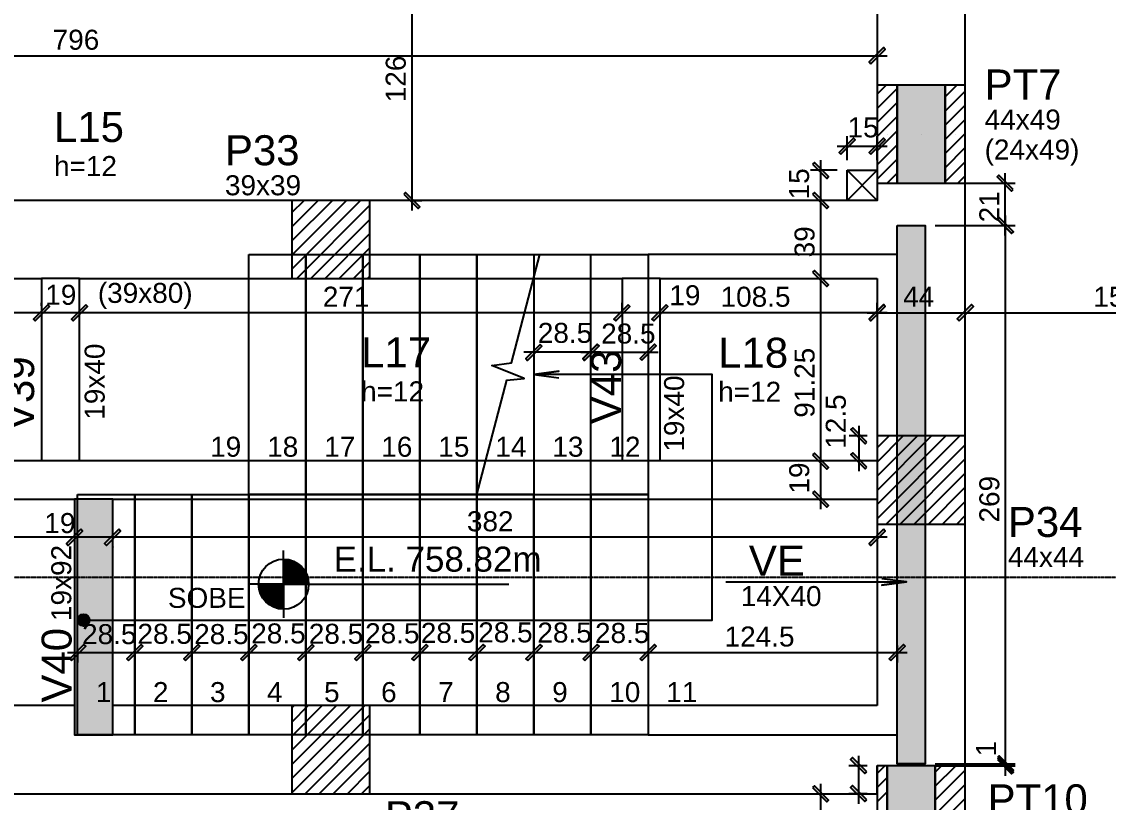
# Model space of a CAD drawing. Extents: x -1789 to 4156, y -3064 to 1391.
# Drawn here: x 127 to 669, y -715 to -324 of the extents above; entities that cross this region are included whole.
import ezdxf

# ---------------------------------------------------------------- set-up
doc = ezdxf.new("R2010")
doc.units = 0
doc.linetypes.add('ESTILO_TQS_0003', pattern=[0.92, 0.3, -0.15, 0.02, -0.15, 0.3])
doc.linetypes.add('ESTILO_TQS_0005', pattern=[0.4, 0.3, -0.1])
for name, color, linetype in [('1', 1, 'CONTINUOUS'), ('2', 2, 'CONTINUOUS'), ('3', 3, 'CONTINUOUS'), ('37', 8, 'CONTINUOUS'), ('4', 4, 'CONTINUOUS'), ('41', 41, 'CONTINUOUS'), ('5', 5, 'CONTINUOUS'), ('56', 224, 'CONTINUOUS'), ('8', 8, 'CONTINUOUS')]:
    doc.layers.add(name, color=color, linetype=linetype)
doc.styles.add('TQS_ARIAL', font='arial.ttf')

msp = doc.modelspace()

# ---------------------------------------------------------------- linework, layer by layer
at = {"layer": '1', "linetype": 'Continuous'}
for p, q in [((321.42245, -282.7196), (321.42245, -418.7196)), ((554.0036, -326.96965), (554.0036, -346.4565)), ((-246.9964, -341.4565), (559.0036, -341.4565)), ((539.0036, -393.7196), (539.0036, -381.6471)), ((554.0036, -393.7196), (554.0036, -381.6471)), ((559.0036, -380.7197), (559.0036, -380.7197)), ((576.0036, -380.7197), (576.0036, -380.7197)), ((576.0036, -380.7197), (576.0036, -380.7197)), ((576.0036, -380.7197), (576.0036, -380.7197)), ((593.0036, -380.7197), (593.0036, -380.7197)), ((534.0036, -386.6471), (559.0036, -386.6471)), ((525.70765, -393.7196), (525.70765, -418.7196)), ((534.0036, -398.7196), (520.70765, -398.7196)), ((539.0036, -413.7196), (554.0036, -398.7196)), ((539.0036, -398.7196), (554.0036, -413.7196)), ((618.0334, -431.2197), (618.0334, -400.2197)), ((581.0036, -405.2197), (623.0334, -405.2197)), ((525.70765, -408.7196), (525.70765, -457.7196)), ((320.924, -413.7196), (326.42245, -413.7196)), ((534.0036, -413.7196), (520.70765, -413.7196)), ((618.0334, -421.2197), (618.0334, -700.2197)), ((583.0036, -426.2197), (623.0334, -426.2197)), ((583.0036, -426.2197), (623.0334, -426.2197)), ((281.0036, -433.2197), (281.0036, -433.2197)), ((281.0036, -433.2197), (281.0036, -433.2197)), ((385.4327, -440.72035), (411.0036, -440.72035)), ((564.0036, -440.72035), (439.5036, -440.72035)), ((564.0036, -680.72035), (564.0036, -440.72035)), ((525.70765, -447.7196), (525.70765, -548.9697)), ((136.5036, -466.5144), (136.5036, -464.88065)), ((136.5036, -466.5144), (136.5036, -464.88065)), ((155.5036, -468.72185), (155.5036, -464.88065)), ((155.5036, -468.72185), (155.5036, -464.88065)), ((426.5036, -469.60485), (426.5036, -464.88065)), ((426.5036, -469.60485), (426.5036, -464.88065)), ((445.5036, -470.9293), (445.5036, -464.88065)), ((445.5036, -470.9293), (445.5036, -464.88065)), ((554.0036, -470.04635), (554.0036, -464.88065)), ((554.0036, -468.2804), (554.0036, -464.88065)), ((598.0036, -468.2804), (598.0036, -464.88065)), ((598.0036, -468.2804), (598.0036, -464.88065)), ((141.5036, -469.88065), (3.0036, -469.88065)), ((160.5036, -469.88065), (131.5036, -469.88065)), ((431.5036, -469.88065), (150.5036, -469.88065)), ((450.5036, -469.88065), (421.5036, -469.88065)), ((559.0036, -469.88065), (440.5036, -469.88065)), ((549.0036, -469.88065), (603.0036, -469.88065)), ((593.0036, -469.88065), (759.0036, -469.88065)), ((416.0036, -489.6631), (377.5036, -489.6631)), ((406.0036, -489.6631), (444.5036, -489.6631)), ((411.0036, -491.9967), (411.0036, -494.6631)), ((439.5036, -491.9967), (439.5036, -494.6631)), ((544.9302, -548.9697), (544.9302, -526.4696)), ((549.0036, -531.4696), (539.9302, -531.4696)), ((525.70765, -538.9697), (525.70765, -567.9697)), ((549.0036, -543.9697), (539.9302, -543.9697)), ((576.0036, -553.4696), (576.0036, -553.4696)), ((576.0036, -553.4696), (576.0036, -553.4696)), ((154.5036, -560.72035), (154.5036, -560.72035)), ((325.5036, -680.72035), (325.5036, -560.72035)), ((153.0036, -577.4554), (153.0036, -577.0838)), ((158.0036, -582.0838), (3.0036, -582.0838)), ((177.0036, -582.0838), (148.0036, -582.0838)), ((559.0036, -582.0838), (167.0036, -582.0838)), ((172.0036, -586.9029), (172.0036, -587.0838)), ((149.5036, -639.6745), (188.0036, -639.6745)), ((154.5036, -638.53545), (154.5036, -644.6745)), ((178.0036, -639.6745), (216.5036, -639.6745)), ((183.0036, -638.0483), (183.0036, -644.6745)), ((183.0036, -638.0483), (183.0036, -644.6745)), ((206.5036, -639.6745), (245.0036, -639.6745)), ((235.0036, -639.6745), (273.5036, -639.6745)), ((263.5036, -639.6745), (302.0036, -639.6745)), ((292.0036, -639.6745), (330.5036, -639.6745)), ((320.5036, -639.6745), (359.0036, -639.6745)), ((325.5036, -639.3638), (325.5036, -644.6745)), ((325.5036, -639.3638), (325.5036, -644.6745)), ((349.0036, -639.6745), (387.5036, -639.6745)), ((377.5036, -639.6745), (416.0036, -639.6745)), ((406.0036, -639.6745), (444.5036, -639.6745)), ((411.0036, -640.4986), (411.0036, -644.6745)), ((411.0036, -640.4986), (411.0036, -644.6745)), ((434.5036, -639.6745), (569.0036, -639.6745)), ((564.0036, -636.15775), (564.0036, -644.6745)), ((211.5036, -641.63335), (211.5036, -644.6745)), ((211.5036, -641.63335), (211.5036, -644.6745)), ((240.0036, -641.63335), (240.0036, -644.6745)), ((240.0036, -641.63335), (240.0036, -644.6745)), ((268.5036, -641.147), (268.5036, -644.6745)), ((268.5036, -641.147), (268.5036, -644.6745)), ((297.0036, -641.147), (297.0036, -644.6745)), ((297.0036, -641.147), (297.0036, -644.6745)), ((354.0036, -641.147), (354.0036, -644.6745)), ((354.0036, -641.147), (354.0036, -644.6745)), ((382.5036, -641.147), (382.5036, -644.6745)), ((382.5036, -641.147), (382.5036, -644.6745)), ((439.5036, -641.38195), (439.5036, -644.6745)), ((439.5036, -641.38195), (439.5036, -644.6745)), ((439.5036, -680.72035), (564.0036, -680.72035)), ((281.0036, -688.2197), (281.0036, -688.2197)), ((544.7837, -715.2197), (544.7837, -691.2197)), ((618.0334, -690.2197), (618.0334, -701.2197)), ((549.0036, -696.2197), (539.7837, -696.2197)), ((583.0036, -695.2197), (623.0334, -695.2197)), ((583.0036, -695.2197), (623.0334, -695.2197)), ((583.0036, -696.2197), (623.0334, -696.2197)), ((525.70765, -705.2197), (525.70765, -836.2196)), ((529.82375, -710.2197), (530.70765, -710.2197)), ((549.0036, -710.2197), (539.7837, -710.2197))]:
    msp.add_line(p, q, dxfattribs=at)
for points in [[(550.90945, -345.43455), (558.05475, -338.28925), (557.17085, -337.4054), (550.02555, -344.55065), (550.90945, -345.43455)], [(535.90945, -390.6251), (543.05475, -383.47985), (542.17085, -382.59595), (535.02555, -389.74125), (535.90945, -390.6251)], [(550.90945, -390.6251), (558.05475, -383.47985), (557.17085, -382.59595), (550.02555, -389.74125), (550.90945, -390.6251)], [(521.7296, -395.62545), (528.8749, -402.77075), (529.75875, -401.88685), (522.6135, -394.74155), (521.7296, -395.62545)], [(622.0114, -408.3138), (614.86615, -401.16855), (613.98225, -402.05245), (621.1275, -409.1977), (622.0114, -408.3138)], [(317.4444, -410.62545), (324.5897, -417.77075), (325.47355, -416.88685), (318.3283, -409.74155), (317.4444, -410.62545)], [(521.7296, -410.62545), (528.8749, -417.77075), (529.75875, -416.88685), (522.6135, -409.74155), (521.7296, -410.62545)], [(521.7296, -410.62545), (528.8749, -417.77075), (529.75875, -416.88685), (522.6135, -409.74155), (521.7296, -410.62545)], [(622.0114, -429.3138), (614.86615, -422.16855), (613.98225, -423.05245), (621.1275, -430.1977), (622.0114, -429.3138)], [(614.05535, -423.12555), (621.20065, -430.2708), (622.0845, -429.38695), (614.93925, -422.24165), (614.05535, -423.12555)], [(411.0036, -440.72035), (439.5036, -440.72035), (439.5036, -560.72035), (411.0036, -560.72035), (411.0036, -440.72035)], [(521.7296, -449.62545), (528.8749, -456.77075), (529.75875, -455.88685), (522.6135, -448.74155), (521.7296, -449.62545)], [(521.7296, -449.62545), (528.8749, -456.77075), (529.75875, -455.88685), (522.6135, -448.74155), (521.7296, -449.62545)], [(139.59775, -465.9026), (132.45245, -473.0479), (133.33635, -473.9318), (140.48165, -466.7865), (139.59775, -465.9026)], [(139.59775, -465.9026), (132.45245, -473.0479), (133.33635, -473.9318), (140.48165, -466.7865), (139.59775, -465.9026)], [(158.59775, -465.9026), (151.45245, -473.0479), (152.33635, -473.9318), (159.48165, -466.7865), (158.59775, -465.9026)], [(158.59775, -465.9026), (151.45245, -473.0479), (152.33635, -473.9318), (159.48165, -466.7865), (158.59775, -465.9026)], [(429.59775, -465.9026), (422.45245, -473.0479), (423.33635, -473.9318), (430.48165, -466.7865), (429.59775, -465.9026)], [(429.59775, -465.9026), (422.45245, -473.0479), (423.33635, -473.9318), (430.48165, -466.7865), (429.59775, -465.9026)], [(448.59775, -465.9026), (441.45245, -473.0479), (442.33635, -473.9318), (449.48165, -466.7865), (448.59775, -465.9026)], [(448.59775, -465.9026), (441.45245, -473.0479), (442.33635, -473.9318), (449.48165, -466.7865), (448.59775, -465.9026)], [(557.09775, -465.9026), (549.95245, -473.0479), (550.83635, -473.9318), (557.98165, -466.7865), (557.09775, -465.9026)], [(550.90945, -473.85865), (558.05475, -466.7134), (557.17085, -465.8295), (550.02555, -472.9748), (550.90945, -473.85865)], [(594.90945, -473.85865), (602.05475, -466.7134), (601.17085, -465.8295), (594.02555, -472.9748), (594.90945, -473.85865)], [(594.90945, -473.85865), (602.05475, -466.7134), (601.17085, -465.8295), (594.02555, -472.9748), (594.90945, -473.85865)], [(385.59775, -485.68505), (378.45245, -492.83035), (379.33635, -493.7142), (386.48165, -486.56895), (385.59775, -485.68505)], [(414.09775, -485.68505), (406.95245, -492.83035), (407.83635, -493.7142), (414.98165, -486.56895), (414.09775, -485.68505)], [(407.90945, -493.6411), (415.05475, -486.49585), (414.17085, -485.61195), (407.02555, -492.75725), (407.90945, -493.6411)], [(436.40945, -493.6411), (443.55475, -486.49585), (442.67085, -485.61195), (435.52555, -492.75725), (436.40945, -493.6411)], [(548.90825, -534.56375), (541.76295, -527.41845), (540.87905, -528.30235), (548.02435, -535.44765), (548.90825, -534.56375)], [(521.7296, -540.87555), (528.8749, -548.0208), (529.75875, -547.13695), (522.6135, -539.99165), (521.7296, -540.87555)], [(521.7296, -540.87555), (528.8749, -548.0208), (529.75875, -547.13695), (522.6135, -539.99165), (521.7296, -540.87555)], [(548.90825, -547.0638), (541.76295, -539.91855), (540.87905, -540.80245), (548.02435, -547.9477), (548.90825, -547.0638)], [(521.7296, -559.87555), (528.8749, -567.0208), (529.75875, -566.13695), (522.6135, -558.99165), (521.7296, -559.87555)], [(154.5036, -560.72035), (183.0036, -560.72035), (183.0036, -680.72035), (154.5036, -680.72035), (154.5036, -560.72035)], [(183.0036, -560.72035), (211.5036, -560.72035), (211.5036, -680.72035), (183.0036, -680.72035), (183.0036, -560.72035)], [(211.5036, -560.72035), (240.0036, -560.72035), (240.0036, -680.72035), (211.5036, -680.72035), (211.5036, -560.72035)], [(240.0036, -560.72035), (268.5036, -560.72035), (268.5036, -680.72035), (240.0036, -680.72035), (240.0036, -560.72035)], [(268.5036, -560.72035), (297.0036, -560.72035), (297.0036, -680.72035), (268.5036, -680.72035), (268.5036, -560.72035)], [(297.0036, -560.72035), (325.5036, -560.72035), (325.5036, -680.72035), (297.0036, -680.72035), (297.0036, -560.72035)], [(297.0036, -560.72035), (325.5036, -560.72035), (325.5036, -680.72035), (297.0036, -680.72035), (297.0036, -560.72035)], [(325.5036, -560.72035), (354.0036, -560.72035), (354.0036, -680.72035), (325.5036, -680.72035), (325.5036, -560.72035)], [(354.0036, -560.72035), (382.5036, -560.72035), (382.5036, -680.72035), (354.0036, -680.72035), (354.0036, -560.72035)], [(382.5036, -560.72035), (411.0036, -560.72035), (411.0036, -680.72035), (382.5036, -680.72035), (382.5036, -560.72035)], [(411.0036, -560.72035), (439.5036, -560.72035), (439.5036, -680.72035), (411.0036, -680.72035), (411.0036, -560.72035)], [(156.09775, -578.1058), (148.95245, -585.25105), (149.83635, -586.13495), (156.98165, -578.98965), (156.09775, -578.1058)], [(156.09775, -578.1058), (148.95245, -585.25105), (149.83635, -586.13495), (156.98165, -578.98965), (156.09775, -578.1058)], [(175.09775, -578.1058), (167.95245, -585.25105), (168.83635, -586.13495), (175.98165, -578.98965), (175.09775, -578.1058)], [(175.09775, -578.1058), (167.95245, -585.25105), (168.83635, -586.13495), (175.98165, -578.98965), (175.09775, -578.1058)], [(557.09775, -578.1058), (549.95245, -585.25105), (550.83635, -586.13495), (557.98165, -578.98965), (557.09775, -578.1058)], [(151.40945, -643.6525), (158.55475, -636.50725), (157.67085, -635.62335), (150.52555, -642.76865), (151.40945, -643.6525)], [(179.90945, -643.6525), (187.05475, -636.50725), (186.17085, -635.62335), (179.02555, -642.76865), (179.90945, -643.6525)], [(179.90945, -643.6525), (187.05475, -636.50725), (186.17085, -635.62335), (179.02555, -642.76865), (179.90945, -643.6525)], [(208.40945, -643.6525), (215.55475, -636.50725), (214.67085, -635.62335), (207.52555, -642.76865), (208.40945, -643.6525)], [(208.40945, -643.6525), (215.55475, -636.50725), (214.67085, -635.62335), (207.52555, -642.76865), (208.40945, -643.6525)], [(236.90945, -643.6525), (244.05475, -636.50725), (243.17085, -635.62335), (236.02555, -642.76865), (236.90945, -643.6525)], [(236.90945, -643.6525), (244.05475, -636.50725), (243.17085, -635.62335), (236.02555, -642.76865), (236.90945, -643.6525)], [(265.40945, -643.6525), (272.55475, -636.50725), (271.67085, -635.62335), (264.52555, -642.76865), (265.40945, -643.6525)], [(265.40945, -643.6525), (272.55475, -636.50725), (271.67085, -635.62335), (264.52555, -642.76865), (265.40945, -643.6525)], [(293.90945, -643.6525), (301.05475, -636.50725), (300.17085, -635.62335), (293.02555, -642.76865), (293.90945, -643.6525)], [(293.90945, -643.6525), (301.05475, -636.50725), (300.17085, -635.62335), (293.02555, -642.76865), (293.90945, -643.6525)], [(322.40945, -643.6525), (329.55475, -636.50725), (328.67085, -635.62335), (321.52555, -642.76865), (322.40945, -643.6525)], [(322.40945, -643.6525), (329.55475, -636.50725), (328.67085, -635.62335), (321.52555, -642.76865), (322.40945, -643.6525)], [(350.90945, -643.6525), (358.05475, -636.50725), (357.17085, -635.62335), (350.02555, -642.76865), (350.90945, -643.6525)], [(350.90945, -643.6525), (358.05475, -636.50725), (357.17085, -635.62335), (350.02555, -642.76865), (350.90945, -643.6525)], [(379.40945, -643.6525), (386.55475, -636.50725), (385.67085, -635.62335), (378.52555, -642.76865), (379.40945, -643.6525)], [(379.40945, -643.6525), (386.55475, -636.50725), (385.67085, -635.62335), (378.52555, -642.76865), (379.40945, -643.6525)], [(407.90945, -643.6525), (415.05475, -636.50725), (414.17085, -635.62335), (407.02555, -642.76865), (407.90945, -643.6525)], [(407.90945, -643.6525), (415.05475, -636.50725), (414.17085, -635.62335), (407.02555, -642.76865), (407.90945, -643.6525)], [(436.40945, -643.6525), (443.55475, -636.50725), (442.67085, -635.62335), (435.52555, -642.76865), (436.40945, -643.6525)], [(436.40945, -643.6525), (443.55475, -636.50725), (442.67085, -635.62335), (435.52555, -642.76865), (436.40945, -643.6525)], [(560.90945, -643.6525), (568.05475, -636.50725), (567.17085, -635.62335), (560.02555, -642.76865), (560.90945, -643.6525)], [(548.76175, -699.3138), (541.61645, -692.16855), (540.73255, -693.05245), (547.87785, -700.1977), (548.76175, -699.3138)], [(614.05535, -692.12555), (621.20065, -699.2708), (622.0845, -698.38695), (614.93925, -691.24165), (614.05535, -692.12555)], [(614.05535, -692.12555), (621.20065, -699.2708), (622.0845, -698.38695), (614.93925, -691.24165), (614.05535, -692.12555)], [(614.05535, -693.12555), (621.20065, -700.2708), (622.0845, -699.38695), (614.93925, -692.24165), (614.05535, -693.12555)], [(521.7296, -707.12555), (528.8749, -714.2708), (529.75875, -713.38695), (522.6135, -706.24165), (521.7296, -707.12555)], [(548.76175, -713.3138), (541.61645, -706.16855), (540.73255, -707.05245), (547.87785, -714.1977), (548.76175, -713.3138)]]:
    msp.add_lwpolyline(points, dxfattribs=at)
msp.add_circle((157.5036, -623.47335), 3, dxfattribs=at)
for points in [[(550.90945, -345.43455), (557.17085, -337.4054), (550.02555, -344.55065)], [(550.90945, -345.43455), (558.05475, -338.28925), (557.17085, -337.4054)], [(550.90945, -345.43455), (550.02555, -344.55065), (550.90945, -345.43455)], [(535.90945, -390.6251), (542.17085, -382.59595), (535.02555, -389.74125)], [(535.90945, -390.6251), (543.05475, -383.47985), (542.17085, -382.59595)], [(550.90945, -390.6251), (557.17085, -382.59595), (550.02555, -389.74125)], [(550.90945, -390.6251), (558.05475, -383.47985), (557.17085, -382.59595)], [(535.90945, -390.6251), (535.02555, -389.74125), (535.90945, -390.6251)], [(550.90945, -390.6251), (550.02555, -389.74125), (550.90945, -390.6251)], [(521.7296, -395.62545), (529.75875, -401.88685), (522.6135, -394.74155)], [(521.7296, -395.62545), (522.6135, -394.74155), (521.7296, -395.62545)], [(521.7296, -395.62545), (528.8749, -402.77075), (529.75875, -401.88685)], [(622.0114, -408.3138), (614.86615, -401.16855), (613.98225, -402.05245)], [(622.0114, -408.3138), (613.98225, -402.05245), (621.1275, -409.1977)], [(317.4444, -410.62545), (325.47355, -416.88685), (318.3283, -409.74155)], [(317.4444, -410.62545), (318.3283, -409.74155), (317.4444, -410.62545)], [(317.4444, -410.62545), (324.5897, -417.77075), (325.47355, -416.88685)], [(521.7296, -410.62545), (529.75875, -416.88685), (522.6135, -409.74155)], [(521.7296, -410.62545), (522.6135, -409.74155), (521.7296, -410.62545)], [(521.7296, -410.62545), (529.75875, -416.88685), (522.6135, -409.74155)], [(521.7296, -410.62545), (522.6135, -409.74155), (521.7296, -410.62545)], [(521.7296, -410.62545), (528.8749, -417.77075), (529.75875, -416.88685)], [(521.7296, -410.62545), (528.8749, -417.77075), (529.75875, -416.88685)], [(622.0114, -408.3138), (621.1275, -409.1977), (622.0114, -408.3138)], [(622.0114, -429.3138), (614.86615, -422.16855), (613.98225, -423.05245)], [(622.0114, -429.3138), (613.98225, -423.05245), (621.1275, -430.1977)], [(614.05535, -423.12555), (622.0845, -429.38695), (614.93925, -422.24165)], [(614.05535, -423.12555), (614.93925, -422.24165), (614.05535, -423.12555)], [(614.05535, -423.12555), (621.20065, -430.2708), (622.0845, -429.38695)], [(622.0114, -429.3138), (621.1275, -430.1977), (622.0114, -429.3138)], [(521.7296, -449.62545), (529.75875, -455.88685), (522.6135, -448.74155)], [(521.7296, -449.62545), (522.6135, -448.74155), (521.7296, -449.62545)], [(521.7296, -449.62545), (529.75875, -455.88685), (522.6135, -448.74155)], [(521.7296, -449.62545), (522.6135, -448.74155), (521.7296, -449.62545)], [(521.7296, -449.62545), (528.8749, -456.77075), (529.75875, -455.88685)], [(521.7296, -449.62545), (528.8749, -456.77075), (529.75875, -455.88685)], [(139.59775, -465.9026), (132.45245, -473.0479), (133.33635, -473.9318)], [(139.59775, -465.9026), (132.45245, -473.0479), (133.33635, -473.9318)], [(139.59775, -465.9026), (133.33635, -473.9318), (140.48165, -466.7865)], [(139.59775, -465.9026), (133.33635, -473.9318), (140.48165, -466.7865)], [(139.59775, -465.9026), (140.48165, -466.7865), (139.59775, -465.9026)], [(139.59775, -465.9026), (140.48165, -466.7865), (139.59775, -465.9026)], [(158.59775, -465.9026), (151.45245, -473.0479), (152.33635, -473.9318)], [(158.59775, -465.9026), (151.45245, -473.0479), (152.33635, -473.9318)], [(158.59775, -465.9026), (152.33635, -473.9318), (159.48165, -466.7865)], [(158.59775, -465.9026), (152.33635, -473.9318), (159.48165, -466.7865)], [(158.59775, -465.9026), (159.48165, -466.7865), (158.59775, -465.9026)], [(158.59775, -465.9026), (159.48165, -466.7865), (158.59775, -465.9026)], [(429.59775, -465.9026), (422.45245, -473.0479), (423.33635, -473.9318)], [(429.59775, -465.9026), (422.45245, -473.0479), (423.33635, -473.9318)], [(429.59775, -465.9026), (423.33635, -473.9318), (430.48165, -466.7865)], [(429.59775, -465.9026), (423.33635, -473.9318), (430.48165, -466.7865)], [(429.59775, -465.9026), (430.48165, -466.7865), (429.59775, -465.9026)], [(429.59775, -465.9026), (430.48165, -466.7865), (429.59775, -465.9026)], [(448.59775, -465.9026), (441.45245, -473.0479), (442.33635, -473.9318)], [(448.59775, -465.9026), (441.45245, -473.0479), (442.33635, -473.9318)], [(448.59775, -465.9026), (442.33635, -473.9318), (449.48165, -466.7865)], [(448.59775, -465.9026), (442.33635, -473.9318), (449.48165, -466.7865)], [(448.59775, -465.9026), (449.48165, -466.7865), (448.59775, -465.9026)], [(448.59775, -465.9026), (449.48165, -466.7865), (448.59775, -465.9026)], [(557.09775, -465.9026), (549.95245, -473.0479), (550.83635, -473.9318)], [(550.90945, -473.85865), (557.17085, -465.8295), (550.02555, -472.9748)], [(557.09775, -465.9026), (550.83635, -473.9318), (557.98165, -466.7865)], [(550.90945, -473.85865), (558.05475, -466.7134), (557.17085, -465.8295)], [(557.09775, -465.9026), (557.98165, -466.7865), (557.09775, -465.9026)], [(594.90945, -473.85865), (601.17085, -465.8295), (594.02555, -472.9748)], [(594.90945, -473.85865), (601.17085, -465.8295), (594.02555, -472.9748)], [(594.90945, -473.85865), (602.05475, -466.7134), (601.17085, -465.8295)], [(594.90945, -473.85865), (602.05475, -466.7134), (601.17085, -465.8295)], [(550.90945, -473.85865), (550.02555, -472.9748), (550.90945, -473.85865)], [(594.90945, -473.85865), (594.02555, -472.9748), (594.90945, -473.85865)], [(594.90945, -473.85865), (594.02555, -472.9748), (594.90945, -473.85865)], [(385.59775, -485.68505), (378.45245, -492.83035), (379.33635, -493.7142)], [(385.59775, -485.68505), (379.33635, -493.7142), (386.48165, -486.56895)], [(385.59775, -485.68505), (386.48165, -486.56895), (385.59775, -485.68505)], [(414.09775, -485.68505), (406.95245, -492.83035), (407.83635, -493.7142)], [(407.90945, -493.6411), (414.17085, -485.61195), (407.02555, -492.75725)], [(414.09775, -485.68505), (407.83635, -493.7142), (414.98165, -486.56895)], [(407.90945, -493.6411), (415.05475, -486.49585), (414.17085, -485.61195)], [(414.09775, -485.68505), (414.98165, -486.56895), (414.09775, -485.68505)], [(436.40945, -493.6411), (442.67085, -485.61195), (435.52555, -492.75725)], [(436.40945, -493.6411), (443.55475, -486.49585), (442.67085, -485.61195)], [(407.90945, -493.6411), (407.02555, -492.75725), (407.90945, -493.6411)], [(436.40945, -493.6411), (435.52555, -492.75725), (436.40945, -493.6411)], [(548.90825, -534.56375), (541.76295, -527.41845), (540.87905, -528.30235)], [(548.90825, -534.56375), (540.87905, -528.30235), (548.02435, -535.44765)], [(548.90825, -534.56375), (548.02435, -535.44765), (548.90825, -534.56375)], [(521.7296, -540.87555), (529.75875, -547.13695), (522.6135, -539.99165)], [(521.7296, -540.87555), (522.6135, -539.99165), (521.7296, -540.87555)], [(521.7296, -540.87555), (529.75875, -547.13695), (522.6135, -539.99165)], [(521.7296, -540.87555), (522.6135, -539.99165), (521.7296, -540.87555)], [(521.7296, -540.87555), (528.8749, -548.0208), (529.75875, -547.13695)], [(521.7296, -540.87555), (528.8749, -548.0208), (529.75875, -547.13695)], [(548.90825, -547.0638), (541.76295, -539.91855), (540.87905, -540.80245)], [(548.90825, -547.0638), (540.87905, -540.80245), (548.02435, -547.9477)], [(548.90825, -547.0638), (548.02435, -547.9477), (548.90825, -547.0638)], [(521.7296, -559.87555), (529.75875, -566.13695), (522.6135, -558.99165)], [(521.7296, -559.87555), (522.6135, -558.99165), (521.7296, -559.87555)], [(521.7296, -559.87555), (528.8749, -567.0208), (529.75875, -566.13695)], [(156.09775, -578.1058), (148.95245, -585.25105), (149.83635, -586.13495)], [(156.09775, -578.1058), (148.95245, -585.25105), (149.83635, -586.13495)], [(156.09775, -578.1058), (149.83635, -586.13495), (156.98165, -578.98965)], [(156.09775, -578.1058), (149.83635, -586.13495), (156.98165, -578.98965)], [(156.09775, -578.1058), (156.98165, -578.98965), (156.09775, -578.1058)], [(156.09775, -578.1058), (156.98165, -578.98965), (156.09775, -578.1058)], [(175.09775, -578.1058), (167.95245, -585.25105), (168.83635, -586.13495)], [(175.09775, -578.1058), (167.95245, -585.25105), (168.83635, -586.13495)], [(175.09775, -578.1058), (168.83635, -586.13495), (175.98165, -578.98965)], [(175.09775, -578.1058), (168.83635, -586.13495), (175.98165, -578.98965)], [(175.09775, -578.1058), (175.98165, -578.98965), (175.09775, -578.1058)], [(175.09775, -578.1058), (175.98165, -578.98965), (175.09775, -578.1058)], [(557.09775, -578.1058), (549.95245, -585.25105), (550.83635, -586.13495)], [(557.09775, -578.1058), (550.83635, -586.13495), (557.98165, -578.98965)], [(557.09775, -578.1058), (557.98165, -578.98965), (557.09775, -578.1058)], [(160.5036, -623.47335), (156.0036, -620.87525), (154.6845, -622.44725)], [(160.5036, -623.47335), (154.6845, -622.44725), (154.6845, -624.4994)], [(160.5036, -623.47335), (154.6845, -624.4994), (156.0036, -626.0714)], [(160.5036, -623.47335), (158.02455, -620.5189), (156.0036, -620.87525)], [(160.5036, -623.47335), (156.0036, -626.0714), (158.02455, -626.42775)], [(160.5036, -623.47335), (159.80175, -621.54495), (158.02455, -620.5189)], [(160.5036, -623.47335), (158.02455, -626.42775), (159.80175, -625.4017)], [(160.5036, -623.47335), (159.80175, -625.4017), (160.5036, -623.47335)], [(151.40945, -643.6525), (157.67085, -635.62335), (150.52555, -642.76865)], [(151.40945, -643.6525), (158.55475, -636.50725), (157.67085, -635.62335)], [(179.90945, -643.6525), (186.17085, -635.62335), (179.02555, -642.76865)], [(179.90945, -643.6525), (186.17085, -635.62335), (179.02555, -642.76865)], [(179.90945, -643.6525), (187.05475, -636.50725), (186.17085, -635.62335)], [(179.90945, -643.6525), (187.05475, -636.50725), (186.17085, -635.62335)], [(208.40945, -643.6525), (214.67085, -635.62335), (207.52555, -642.76865)], [(208.40945, -643.6525), (214.67085, -635.62335), (207.52555, -642.76865)], [(208.40945, -643.6525), (215.55475, -636.50725), (214.67085, -635.62335)], [(208.40945, -643.6525), (215.55475, -636.50725), (214.67085, -635.62335)], [(236.90945, -643.6525), (243.17085, -635.62335), (236.02555, -642.76865)], [(236.90945, -643.6525), (243.17085, -635.62335), (236.02555, -642.76865)], [(236.90945, -643.6525), (244.05475, -636.50725), (243.17085, -635.62335)], [(236.90945, -643.6525), (244.05475, -636.50725), (243.17085, -635.62335)], [(265.40945, -643.6525), (271.67085, -635.62335), (264.52555, -642.76865)], [(265.40945, -643.6525), (271.67085, -635.62335), (264.52555, -642.76865)], [(265.40945, -643.6525), (272.55475, -636.50725), (271.67085, -635.62335)], [(265.40945, -643.6525), (272.55475, -636.50725), (271.67085, -635.62335)], [(293.90945, -643.6525), (300.17085, -635.62335), (293.02555, -642.76865)], [(293.90945, -643.6525), (300.17085, -635.62335), (293.02555, -642.76865)], [(293.90945, -643.6525), (301.05475, -636.50725), (300.17085, -635.62335)], [(293.90945, -643.6525), (301.05475, -636.50725), (300.17085, -635.62335)], [(322.40945, -643.6525), (328.67085, -635.62335), (321.52555, -642.76865)], [(322.40945, -643.6525), (328.67085, -635.62335), (321.52555, -642.76865)], [(322.40945, -643.6525), (329.55475, -636.50725), (328.67085, -635.62335)], [(322.40945, -643.6525), (329.55475, -636.50725), (328.67085, -635.62335)], [(350.90945, -643.6525), (357.17085, -635.62335), (350.02555, -642.76865)], [(350.90945, -643.6525), (357.17085, -635.62335), (350.02555, -642.76865)], [(350.90945, -643.6525), (358.05475, -636.50725), (357.17085, -635.62335)], [(350.90945, -643.6525), (358.05475, -636.50725), (357.17085, -635.62335)], [(379.40945, -643.6525), (385.67085, -635.62335), (378.52555, -642.76865)], [(379.40945, -643.6525), (385.67085, -635.62335), (378.52555, -642.76865)], [(379.40945, -643.6525), (386.55475, -636.50725), (385.67085, -635.62335)], [(379.40945, -643.6525), (386.55475, -636.50725), (385.67085, -635.62335)], [(407.90945, -643.6525), (414.17085, -635.62335), (407.02555, -642.76865)], [(407.90945, -643.6525), (414.17085, -635.62335), (407.02555, -642.76865)], [(407.90945, -643.6525), (415.05475, -636.50725), (414.17085, -635.62335)], [(407.90945, -643.6525), (415.05475, -636.50725), (414.17085, -635.62335)], [(436.40945, -643.6525), (442.67085, -635.62335), (435.52555, -642.76865)], [(436.40945, -643.6525), (442.67085, -635.62335), (435.52555, -642.76865)], [(436.40945, -643.6525), (443.55475, -636.50725), (442.67085, -635.62335)], [(436.40945, -643.6525), (443.55475, -636.50725), (442.67085, -635.62335)], [(560.90945, -643.6525), (567.17085, -635.62335), (560.02555, -642.76865)], [(560.90945, -643.6525), (568.05475, -636.50725), (567.17085, -635.62335)], [(151.40945, -643.6525), (150.52555, -642.76865), (151.40945, -643.6525)], [(179.90945, -643.6525), (179.02555, -642.76865), (179.90945, -643.6525)], [(179.90945, -643.6525), (179.02555, -642.76865), (179.90945, -643.6525)], [(208.40945, -643.6525), (207.52555, -642.76865), (208.40945, -643.6525)], [(208.40945, -643.6525), (207.52555, -642.76865), (208.40945, -643.6525)], [(236.90945, -643.6525), (236.02555, -642.76865), (236.90945, -643.6525)], [(236.90945, -643.6525), (236.02555, -642.76865), (236.90945, -643.6525)], [(265.40945, -643.6525), (264.52555, -642.76865), (265.40945, -643.6525)], [(265.40945, -643.6525), (264.52555, -642.76865), (265.40945, -643.6525)], [(293.90945, -643.6525), (293.02555, -642.76865), (293.90945, -643.6525)], [(293.90945, -643.6525), (293.02555, -642.76865), (293.90945, -643.6525)], [(322.40945, -643.6525), (321.52555, -642.76865), (322.40945, -643.6525)], [(322.40945, -643.6525), (321.52555, -642.76865), (322.40945, -643.6525)], [(350.90945, -643.6525), (350.02555, -642.76865), (350.90945, -643.6525)], [(350.90945, -643.6525), (350.02555, -642.76865), (350.90945, -643.6525)], [(379.40945, -643.6525), (378.52555, -642.76865), (379.40945, -643.6525)], [(379.40945, -643.6525), (378.52555, -642.76865), (379.40945, -643.6525)], [(407.90945, -643.6525), (407.02555, -642.76865), (407.90945, -643.6525)], [(407.90945, -643.6525), (407.02555, -642.76865), (407.90945, -643.6525)], [(436.40945, -643.6525), (435.52555, -642.76865), (436.40945, -643.6525)], [(436.40945, -643.6525), (435.52555, -642.76865), (436.40945, -643.6525)], [(560.90945, -643.6525), (560.02555, -642.76865), (560.90945, -643.6525)], [(548.76175, -699.3138), (541.61645, -692.16855), (540.73255, -693.05245)], [(548.76175, -699.3138), (540.73255, -693.05245), (547.87785, -700.1977)], [(614.05535, -692.12555), (622.0845, -698.38695), (614.93925, -691.24165)], [(614.05535, -692.12555), (614.93925, -691.24165), (614.05535, -692.12555)], [(614.05535, -692.12555), (622.0845, -698.38695), (614.93925, -691.24165)], [(614.05535, -692.12555), (614.93925, -691.24165), (614.05535, -692.12555)], [(614.05535, -692.12555), (621.20065, -699.2708), (622.0845, -698.38695)], [(614.05535, -692.12555), (621.20065, -699.2708), (622.0845, -698.38695)], [(614.05535, -693.12555), (622.0845, -699.38695), (614.93925, -692.24165)], [(614.05535, -693.12555), (614.93925, -692.24165), (614.05535, -693.12555)], [(614.05535, -693.12555), (621.20065, -700.2708), (622.0845, -699.38695)], [(548.76175, -699.3138), (547.87785, -700.1977), (548.76175, -699.3138)], [(521.7296, -707.12555), (529.75875, -713.38695), (522.6135, -706.24165)], [(521.7296, -707.12555), (522.6135, -706.24165), (521.7296, -707.12555)], [(521.7296, -707.12555), (528.8749, -714.2708), (529.75875, -713.38695)], [(548.76175, -713.3138), (541.61645, -706.16855), (540.73255, -707.05245)], [(548.76175, -713.3138), (540.73255, -707.05245), (547.87785, -714.1977)], [(548.76175, -713.3138), (547.87785, -714.1977), (548.76175, -713.3138)]]:
    msp.add_solid(points, dxfattribs=at)
at = {"layer": '2', "linetype": 'Continuous'}
for p, q in [((554.0036, -360.68515), (558.46905, -356.2197)), ((554.0036, -367.7562), (564.0036, -357.7562)), ((588.0036, -362.0405), (593.8244, -356.2197)), ((588.0036, -369.11155), (598.0036, -359.11155)), ((554.0036, -374.8273), (564.0036, -364.8273)), ((588.0036, -376.1826), (598.0036, -366.1826)), ((554.0036, -381.89835), (564.0036, -371.89835)), ((588.0036, -383.2537), (598.0036, -373.2537)), ((554.0036, -388.9694), (564.0036, -378.9694)), ((588.0036, -390.32475), (598.0036, -380.32475)), ((554.0036, -396.0405), (564.0036, -386.0405)), ((588.0036, -397.3958), (598.0036, -387.3958)), ((554.0036, -403.11155), (564.0036, -393.11155)), ((588.0036, -404.4669), (598.0036, -394.4669)), ((539.0036, -398.7196), (539.0036, -398.7196)), ((539.0036, -398.7196), (539.0036, -398.7196)), ((554.0036, -398.7196), (554.0036, -398.7196)), ((558.96655, -405.2197), (564.0036, -400.1826)), ((594.3219, -405.2197), (598.0036, -401.53795)), ((576.0036, -405.2197), (576.0036, -405.2197)), ((261.5036, -448.1242), (295.9081, -413.7197)), ((261.5036, -441.0531), (288.83705, -413.7197)), ((261.5036, -433.98205), (281.76595, -413.7197)), ((261.5036, -426.91095), (274.6949, -413.7197)), ((261.5036, -419.8399), (267.6238, -413.7197)), ((263.97915, -452.7197), (300.5036, -416.19525)), ((315.924, -413.7196), (315.924, -413.7196)), ((525.70765, -413.7196), (525.70765, -413.7196)), ((539.0036, -413.7196), (539.0036, -413.7196)), ((271.05025, -452.7197), (300.5036, -423.2663)), ((578.0036, -426.2197), (578.0036, -426.2197)), ((578.0036, -426.2197), (578.0036, -426.2197)), ((278.1213, -452.7197), (300.5036, -430.3374)), ((285.19235, -452.7197), (300.5036, -437.40845)), ((292.26345, -452.7197), (300.5036, -444.4795)), ((299.3345, -452.7197), (300.5036, -451.5506)), ((525.70765, -452.7196), (525.70765, -452.7196)), ((525.70765, -452.7196), (525.70765, -452.7196)), ((136.5036, -471.5144), (136.5036, -471.5144)), ((136.5036, -471.5144), (136.5036, -471.5144)), ((155.5036, -473.72185), (155.5036, -473.72185)), ((155.5036, -473.72185), (155.5036, -473.72185)), ((426.5036, -474.60485), (426.5036, -474.60485)), ((426.5036, -474.60485), (426.5036, -474.60485)), ((445.5036, -475.9293), (445.5036, -475.9293)), ((445.5036, -475.9293), (445.5036, -475.9293)), ((554.0036, -473.2804), (554.0036, -473.2804)), ((554.0036, -475.04635), (554.0036, -475.04635)), ((598.0036, -473.2804), (598.0036, -473.2804)), ((598.0036, -473.2804), (598.0036, -473.2804)), ((411.0036, -486.9967), (411.0036, -486.9967)), ((439.5036, -486.9967), (439.5036, -486.9967)), ((382.5036, -489.6631), (382.5036, -489.6631)), ((411.0036, -489.6631), (411.0036, -489.6631)), ((554.0036, -572.8172), (595.3512, -531.4696)), ((554.0036, -565.7461), (588.2801, -531.4696)), ((554.0036, -558.67505), (581.20905, -531.4696)), ((554.0036, -551.60395), (574.13795, -531.4696)), ((554.0036, -544.5329), (567.0669, -531.4696)), ((554.0036, -537.46185), (559.99585, -531.4696)), ((554.0036, -531.4696), (554.0036, -531.4696)), ((558.42225, -575.4696), (598.0036, -535.88825)), ((525.70765, -543.9697), (525.70765, -543.9697)), ((525.70765, -543.9697), (525.70765, -543.9697)), ((554.0036, -543.9697), (554.0036, -543.9697)), ((565.4933, -575.4696), (598.0036, -542.9593)), ((572.5644, -575.4696), (598.0036, -550.0304)), ((579.63545, -575.4696), (598.0036, -557.10145)), ((525.70765, -562.9697), (525.70765, -562.9697)), ((586.7065, -575.4696), (598.0036, -564.1725)), ((593.7776, -575.4696), (598.0036, -571.2436)), ((153.0036, -582.0838), (153.0036, -582.0838)), ((153.0036, -582.4554), (153.0036, -582.4554)), ((172.0036, -581.9029), (172.0036, -581.9029)), ((172.0036, -582.0838), (172.0036, -582.0838)), ((554.0036, -582.0838), (554.0036, -582.0838)), ((257.4339, -605.5131), (257.4339, -588.73385)), ((257.4339, -593.0131), (257.4339, -618.0131)), ((257.4339, -593.62045), (261.26655, -593.62045)), ((257.4339, -594.4133), (263.16815, -594.4133)), ((257.4339, -595.20615), (264.499, -595.20615)), ((257.4339, -595.999), (265.5414, -595.999)), ((257.4339, -596.7918), (266.3827, -596.7918)), ((257.4339, -597.58465), (267.0889, -597.58465)), ((257.4339, -598.3775), (267.6971, -598.3775)), ((257.4339, -599.17035), (268.2051, -599.17035)), ((257.4339, -599.9632), (268.63425, -599.9632)), ((257.4339, -600.75605), (268.99335, -600.75605)), ((257.4339, -601.5489), (269.28865, -601.5489)), ((257.4339, -602.3417), (269.5249, -602.3417)), ((257.4339, -605.5131), (240.6546, -605.5131)), ((257.43385, -606.3059), (244.93385, -606.3059)), ((244.9339, -605.5131), (269.9339, -605.5131)), ((257.43385, -607.09875), (245.03485, -607.09875)), ((257.43385, -607.8916), (245.1622, -607.8916)), ((257.4339, -603.13455), (269.7055, -603.13455)), ((257.4339, -603.9274), (269.8329, -603.9274)), ((257.4339, -604.72025), (269.9081, -604.72025)), ((257.4339, -605.5131), (369.9339, -605.5131)), ((257.4339, -605.5131), (257.4339, -622.2924)), ((257.43385, -608.68445), (245.34285, -608.68445)), ((257.43385, -609.47725), (245.5791, -609.47725)), ((257.43385, -610.27015), (245.8744, -610.27015)), ((257.43385, -611.06295), (246.23345, -611.06295)), ((257.43385, -611.8558), (246.6626, -611.8558)), ((257.43385, -612.64865), (247.17065, -612.64865)), ((257.43385, -613.4415), (247.77005, -613.4415)), ((257.43385, -614.2343), (248.479, -614.2343)), ((257.43385, -615.0272), (249.32635, -615.0272)), ((257.43385, -615.82), (250.3616, -615.82)), ((257.43385, -616.61285), (251.6854, -616.61285)), ((257.43385, -617.4057), (253.58475, -617.4057)), ((154.5036, -633.53545), (154.5036, -633.53545)), ((183.0036, -633.0483), (183.0036, -633.0483)), ((183.0036, -633.0483), (183.0036, -633.0483)), ((325.5036, -634.3638), (325.5036, -634.3638)), ((325.5036, -634.3638), (325.5036, -634.3638)), ((564.0036, -631.15775), (564.0036, -631.15775)), ((211.5036, -636.63335), (211.5036, -636.63335)), ((211.5036, -636.63335), (211.5036, -636.63335)), ((240.0036, -636.63335), (240.0036, -636.63335)), ((240.0036, -636.63335), (240.0036, -636.63335)), ((268.5036, -636.147), (268.5036, -636.147)), ((268.5036, -636.147), (268.5036, -636.147)), ((297.0036, -636.147), (297.0036, -636.147)), ((297.0036, -636.147), (297.0036, -636.147)), ((354.0036, -636.147), (354.0036, -636.147)), ((354.0036, -636.147), (354.0036, -636.147)), ((382.5036, -636.147), (382.5036, -636.147)), ((382.5036, -636.147), (382.5036, -636.147)), ((411.0036, -635.4986), (411.0036, -635.4986)), ((411.0036, -635.4986), (411.0036, -635.4986)), ((439.5036, -636.38195), (439.5036, -636.38195)), ((439.5036, -636.38195), (439.5036, -636.38195)), ((261.5036, -702.6826), (297.96655, -666.2197)), ((261.5036, -695.61155), (290.89545, -666.2197)), ((261.5036, -688.5405), (283.8244, -666.2197)), ((261.5036, -681.4694), (276.75335, -666.2197)), ((261.5036, -674.39835), (269.68225, -666.2197)), ((261.5036, -667.3273), (262.6112, -666.2197)), ((261.5036, -709.7537), (300.5036, -670.7537)), ((268.10865, -710.2197), (300.5036, -677.82475)), ((275.17975, -710.2197), (300.5036, -684.8958)), ((282.2508, -710.2197), (300.5036, -691.9669)), ((289.3219, -710.2197), (300.5036, -699.03795)), ((554.0036, -700.0964), (557.8803, -696.2197)), ((554.0036, -696.2197), (554.0036, -696.2197)), ((578.0036, -695.2197), (578.0036, -695.2197)), ((578.0036, -695.2197), (578.0036, -695.2197)), ((578.0036, -696.2197), (578.0036, -696.2197)), ((583.0036, -706.45175), (593.23565, -696.2197)), ((583.0036, -699.38065), (586.1646, -696.2197)), ((583.0036, -713.5228), (598.0036, -698.5228)), ((554.0036, -707.16745), (559.0036, -702.16745)), ((583.0036, -720.59385), (598.0036, -705.59385)), ((296.39295, -710.2197), (300.5036, -706.109)), ((524.82375, -710.2197), (524.82375, -710.2197)), ((554.0036, -714.23855), (559.0036, -709.23855)), ((554.0036, -710.2197), (554.0036, -710.2197)), ((583.0036, -727.66495), (598.0036, -712.66495))]:
    msp.add_line(p, q, dxfattribs=at)
for points in [[(157.5036, -623.47335), (471.5107, -623.47445), (471.5107, -500.7204), (382.5036, -500.7204), (394.89665, -499.0888), (382.5036, -500.7204), (394.89665, -502.35195)], [(478.3618, -604.42625), (561.0377, -604.42625), (568.65685, -604.42625), (556.26375, -606.0578), (568.65685, -604.42625), (556.26375, -602.79465)]]:
    msp.add_lwpolyline(points, dxfattribs=at)
msp.add_circle((257.4339, -605.5131), 12.5, dxfattribs=at)
at = {"layer": '3', "linetype": 'Continuous'}
msp.add_line((153.0036, -680.72035), (172.0036, -680.72035), dxfattribs=at)
for points in [[(554.0036, -287.7196), (554.0036, -356.2197)], [(598.0036, -356.2197), (598.0036, -287.7196)], [(539.0036, -398.7196), (554.0036, -398.7196), (554.0036, -413.7196), (539.0036, -413.7196), (539.0036, -398.7196)], [(554.0036, -405.2197), (554.0036, -413.7196)], [(598.0036, -433.2196), (598.0036, -405.2197)], [(146.0036, -413.7196), (8.0036, -413.7196)], [(261.5036, -413.7196), (146.0036, -413.7196)], [(436.0036, -413.7196), (300.5036, -413.7196)], [(554.0036, -413.7196), (436.0036, -413.7196)], [(564.0036, -426.2197), (578.0036, -426.2197), (578.0036, -695.2197), (564.0036, -695.2197), (564.0036, -426.2197)], [(598.0036, -531.4696), (598.0036, -433.2196)], [(8.0036, -452.7196), (136.5036, -452.7196)], [(136.5036, -452.7196), (136.5036, -543.9697)], [(155.5036, -452.7196), (136.5036, -452.7196)], [(155.5036, -452.7196), (261.5036, -452.7196)], [(155.5036, -543.9697), (155.5036, -452.7196)], [(300.5036, -452.7196), (426.5036, -452.7196)], [(426.5036, -452.7196), (426.5036, -543.9697)], [(445.5036, -452.7196), (426.5036, -452.7196)], [(445.5036, -452.7196), (554.0036, -452.7196)], [(445.5036, -543.9697), (445.5036, -452.7196)], [(554.0036, -452.7196), (554.0036, -531.4696)], [(136.5036, -543.9697), (8.0036, -543.9697)], [(155.5036, -543.9697), (136.5036, -543.9697)], [(162.5036, -543.9697), (155.5036, -543.9697)], [(426.5036, -543.9697), (162.5036, -543.9697)], [(445.5036, -543.9697), (426.5036, -543.9697)], [(554.0036, -543.9697), (445.5036, -543.9697)], [(8.0036, -562.9697), (146.0036, -562.9697)], [(146.0036, -562.9697), (153.0036, -562.9697)], [(153.0036, -562.9697), (153.0036, -680.72035)], [(172.0036, -562.9697), (153.0036, -562.9697)], [(172.0036, -680.72035), (172.0036, -562.9697)], [(172.0036, -562.9697), (436.0036, -562.9697)], [(436.0036, -562.9697), (554.0036, -562.9697)], [(554.0036, -575.4696), (554.0036, -666.2197)], [(598.0036, -688.2197), (598.0036, -575.4696)], [(153.0036, -666.2197), (8.0036, -666.2197)], [(261.5036, -666.2197), (172.0036, -666.2197)], [(554.0036, -666.2197), (300.5036, -666.2197)], [(598.0036, -696.2197), (598.0036, -688.2197)], [(554.0036, -710.2197), (554.0036, -696.2197)], [(8.0036, -710.2197), (261.5036, -710.2197)], [(300.5036, -710.2197), (554.0036, -710.2197)]]:
    msp.add_lwpolyline(points, dxfattribs=at)
at = {"layer": '37', "linetype": 'Continuous'}
for points in [[(564.0036, -405.2197), (588.0036, -405.2197), (588.0036, -356.2197)], [(564.0036, -405.2197), (588.0036, -356.2197), (564.0036, -356.2197)], [(564.0036, -405.2197), (564.0036, -356.2197), (564.0036, -405.2197)], [(559.0036, -750.2197), (583.0036, -750.2197), (583.0036, -696.2197)], [(559.0036, -750.2197), (583.0036, -696.2197), (559.0036, -696.2197)], [(559.0036, -750.2197), (559.0036, -696.2197), (559.0036, -750.2197)]]:
    msp.add_solid(points, dxfattribs=at)
at = {"layer": '41', "linetype": 'Continuous'}
msp.add_lwpolyline([(172.0036, -680.72035), (172.0036, -562.9697), (153.0036, -562.9697), (153.0036, -680.72035), (172.0036, -680.72035)], dxfattribs=at)
for points in [[(172.0036, -680.72035), (172.0036, -562.9697), (153.0036, -562.9697)], [(172.0036, -680.72035), (153.0036, -562.9697), (153.0036, -680.72035)], [(172.0036, -680.72035), (153.0036, -680.72035), (172.0036, -680.72035)]]:
    msp.add_solid(points, dxfattribs=at)
at = {"layer": '5', "linetype": 'Continuous'}
for points in [[(564.0036, -356.2197), (554.0036, -356.2197), (554.0036, -405.2197), (564.0036, -405.2197), (564.0036, -356.2197)], [(564.0036, -405.2197), (588.0036, -405.2197), (588.0036, -356.2197), (564.0036, -356.2197), (564.0036, -405.2197)], [(598.0036, -356.2197), (588.0036, -356.2197), (588.0036, -405.2197), (598.0036, -405.2197), (598.0036, -356.2197)], [(261.5036, -452.7197), (300.5036, -452.7197), (300.5036, -413.7197), (261.5036, -413.7197), (261.5036, -452.7197)], [(554.0036, -575.4696), (598.0036, -575.4696), (598.0036, -531.4696), (554.0036, -531.4696), (554.0036, -575.4696)], [(261.5036, -710.2197), (300.5036, -710.2197), (300.5036, -666.2197), (261.5036, -666.2197), (261.5036, -710.2197)], [(559.0036, -696.2197), (554.0036, -696.2197), (554.0036, -750.2197), (559.0036, -750.2197), (559.0036, -696.2197)], [(559.0036, -750.2197), (583.0036, -750.2197), (583.0036, -696.2197), (559.0036, -696.2197), (559.0036, -750.2197)], [(598.0036, -696.2197), (583.0036, -696.2197), (583.0036, -750.2197), (598.0036, -750.2197), (598.0036, -696.2197)]]:
    msp.add_lwpolyline(points, dxfattribs=at)
at = {"layer": '56', "linetype": 'Continuous'}
msp.add_lwpolyline([(564.0036, -426.2197), (578.0036, -426.2197), (578.0036, -695.2197), (564.0036, -695.2197), (564.0036, -426.2197)], dxfattribs=at)
for points in [[(564.0036, -426.2197), (578.0036, -426.2197), (578.0036, -695.2197)], [(564.0036, -426.2197), (578.0036, -695.2197), (564.0036, -695.2197)], [(564.0036, -426.2197), (564.0036, -695.2197), (564.0036, -426.2197)]]:
    msp.add_solid(points, dxfattribs=at)
at = {"layer": '8', "linetype": 'ESTILO_TQS_0005'}
msp.add_line((382.5036, -440.72035), (385.4327, -440.72035), dxfattribs=at)
at = {"layer": '8', "linetype": 'ESTILO_TQS_0003'}
msp.add_line((951.89155, -602.15475), (-25.9964, -602.15475), dxfattribs=at)
at = {"layer": '8', "linetype": 'ESTILO_TQS_0005'}
for points in [[(240.0036, -440.72035), (268.5036, -440.72035), (268.5036, -560.72035), (240.0036, -560.72035), (240.0036, -440.72035)], [(268.5036, -440.72035), (297.0036, -440.72035), (297.0036, -560.72035), (268.5036, -560.72035), (268.5036, -440.72035)], [(297.0036, -440.72035), (325.5036, -440.72035), (325.5036, -560.72035), (297.0036, -560.72035), (297.0036, -440.72035)], [(325.5036, -440.72035), (354.0036, -440.72035), (354.0036, -560.72035), (325.5036, -560.72035), (325.5036, -440.72035)], [(354.0036, -440.72035), (382.5036, -440.72035), (382.5036, -560.72035), (354.0036, -560.72035), (354.0036, -440.72035)]]:
    msp.add_lwpolyline(points, dxfattribs=at)
at = {"layer": '8', "linetype": 'Continuous'}
msp.add_lwpolyline([(354.0036, -560.72035), (368.95185, -503.64635), (377.63755, -502.7842), (361.51025, -496.2962), (371.25505, -494.85255), (385.4327, -440.72035)], dxfattribs=at)

# ---------------------------------------------------------------- texts
at = {"layer": '2', "linetype": 'Continuous', "style": 'TQS_ARIAL'}
for s, height, p in [('796', 10, (142.0036, -338.4565)), ('44x49', 10, (607.68495, -378.3384)), ('15', 10, (539.17185, -382.255)), ('(24x49)', 10, (607.68495, -393.3384)), ('h=12', 10, (142.67835, -401.57655)), ('39x39', 10, (228.103, -411.19045)), ('19', 10, (138.32965, -465.9141)), ('(39x80)', 10, (164.59175, -464.97155)), ('19', 10, (450.15675, -466.1416)), ('271', 10, (277.0036, -466.88065)), ('108.5', 10, (475.7536, -466.88065)), ('44', 10, (567.0036, -466.88065)), ('156', 10, (662.0036, -466.88065)), ('28.5', 10, (384.4245, -484.9442)), ('28.5', 10, (416.08265, -485.27075)), ('h=12', 10, (296.1359, -514.1848)), ('h=12', 10, (474.56335, -514.37395)), ('19', 10, (220.70655, -541.8343)), ('18', 10, (249.20655, -541.8343)), ('17', 10, (277.70655, -541.8343)), ('16', 10, (306.20655, -541.8343)), ('15', 10, (334.70655, -541.8343)), ('14', 10, (363.20655, -541.8343)), ('13', 10, (391.70655, -541.8343)), ('12', 10, (420.20655, -541.8343)), ('19', 10, (137.8448, -579.9747)), ('382', 10, (349.0036, -579.0838)), ('E.L. 758.82m', 12.5, (282.4339, -599.2631)), ('44x44', 10, (619.30405, -596.9192)), ('SOBE', 10, (199.5848, -617.36515)), ('14X40', 10, (485.82835, -616.4803)), ('28.5', 10, (156.7086, -635.48225)), ('28.5', 10, (184.3707, -635.3116)), ('28.5', 10, (212.74055, -635.45875)), ('28.5', 10, (241.2254, -635.13255)), ('28.5', 10, (269.9967, -635.30485)), ('28.5', 10, (298.11965, -635.05345)), ('28.5', 10, (325.9696, -634.85575)), ('28.5', 10, (354.65665, -634.59805)), ('28.5', 10, (384.21205, -634.6925)), ('28.5', 10, (413.01095, -634.9013)), ('124.5', 10, (477.7536, -636.6745)), ('1', 10, (163.6203, -664.44255)), ('2', 10, (192.1203, -664.44255)), ('3', 10, (220.6203, -664.44255)), ('4', 10, (249.1203, -664.44255)), ('5', 10, (277.6203, -664.44255)), ('6', 10, (306.1203, -664.44255)), ('7', 10, (334.6203, -664.44255)), ('8', 10, (363.1203, -664.44255)), ('9', 10, (391.6203, -664.44255)), ('10', 10, (420.1203, -664.44255)), ('11', 10, (448.6203, -664.44255))]:
    msp.add_text(s, height=height, dxfattribs=at).set_placement(p)
for s, p in [('126', (318.42245, -364.7196)), ('15', (519.94625, -413.24145)), ('21', (615.0334, -424.7197)), ('39', (522.70765, -442.2196)), ('19x40', (168.0036, -523.34465)), ('19x40', (168.0036, -523.34465)), ('91.25', (522.70765, -522.34465)), ('19x40', (457.5215, -539.27865)), ('12.5', (538.3182, -537.8771)), ('19', (520.02915, -560.25075)), ('269', (615.0334, -574.7197)), ('19x92', (151.3133, -623.9478)), ('1', (613.4348, -691.603))]:
    msp.add_text(s, height=10, rotation=90, dxfattribs=at).set_placement(p)
at = {"layer": '4', "linetype": 'Continuous', "style": 'TQS_ARIAL'}
for s, p in [('PT7', (607.68495, -363.3384)), ('L15', (142.67835, -384.57655)), ('P33', (228.103, -396.19045)), ('L17', (296.1359, -497.1848)), ('L18', (474.56335, -497.37395)), ('P34', (619.30405, -581.9192)), ('VE', (489.89355, -601.342)), ('PT10', (609.15755, -720.53915)), ('P37', (308.0036, -728.9697))]:
    msp.add_text(s, height=15, dxfattribs=at).set_placement(p)
for s, p in [('V39', (132.7536, -528.9697)), ('V43', (425.99145, -525.5669)), ('V40', (151.48935, -664.67495))]:
    msp.add_text(s, height=15, rotation=90, dxfattribs=at).set_placement(p)

doc.saveas('drawing.dxf')
